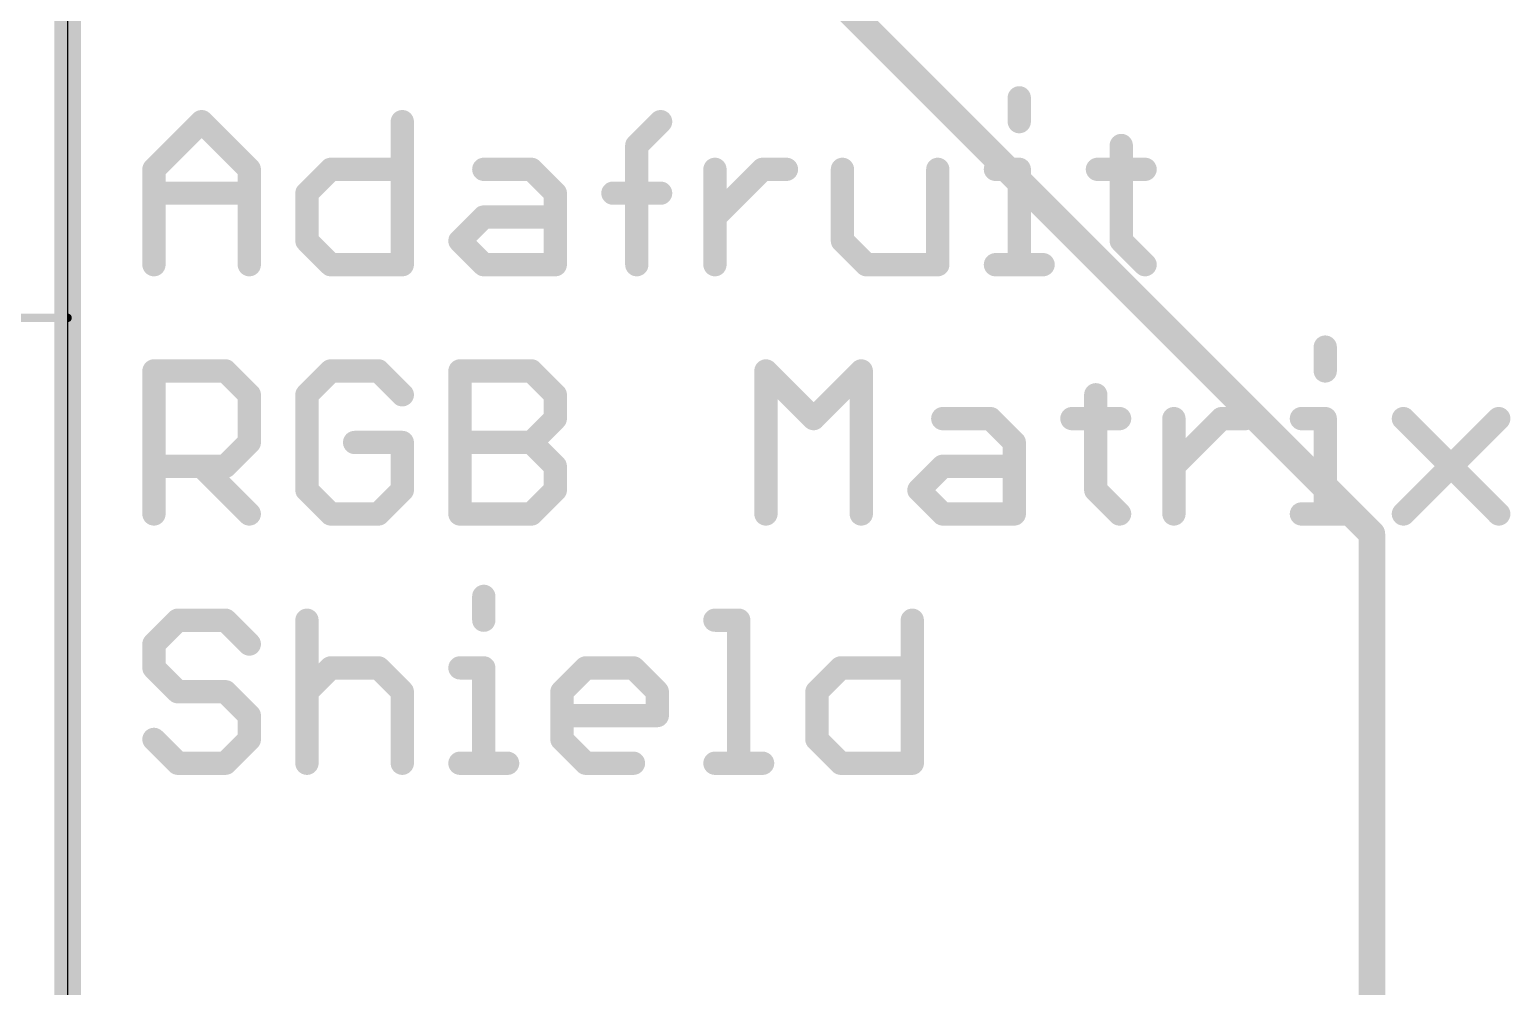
# Model space of a CAD drawing. Extents: x -15 to 76.8, y -9.1 to 59.1.
# Drawn here: x -0.58 to 22.06, y 29.79 to 44.41 of the extents above; entities that cross this region are included whole.
import ezdxf

# ---------------------------------------------------------------- set-up
doc = ezdxf.new("R2010")
doc.units = 0
for name, color, linetype in [('1', 12, 'CONTINUOUS'), ('16', 5, 'CONTINUOUS'), ('20', 53, 'CONTINUOUS'), ('21', 40, 'CONTINUOUS'), ('47', 253, 'CONTINUOUS'), ('51', 253, 'CONTINUOUS')]:
    doc.layers.add(name, color=color, linetype=linetype)

msp = doc.modelspace()

# ---------------------------------------------------------------- linework, layer by layer
at = {"layer": '1', "const_width": 0.4064}
msp.add_lwpolyline([(0, 0), (0, 53.34)], dxfattribs=at)
at = {"layer": '16', "const_width": 0.4064}
for points in [[(0, 0), (0, 53.34)], [(19.939, 36.703), (11.557, 45.085)], [(19.939, 13.335), (19.939, 36.703)]]:
    msp.add_lwpolyline(points, dxfattribs=at)
at = {"layer": '16', "const_width": 0.2032}
for points in [[(20.0406, 36.703, 1), (19.8374, 36.703)], [(19.8672, 36.6312, 1), (20.0108, 36.7748)]]:
    msp.add_lwpolyline(points, format="xyb", dxfattribs=at)
at = {"layer": '20'}
msp.add_line((0, 53.34), (0, 0), dxfattribs=at)
at = {"layer": '21', "const_width": 0.3556}
for points in [[(14.5486, 43.3684), (14.5486, 43.0041)], [(1.3208, 42.2753), (2.0496, 43.0041)], [(2.0496, 43.0041), (2.7783, 42.2753)], [(5.1171, 43.0041), (5.1171, 40.8178)], [(8.7016, 42.6397), (9.0659, 43.0041)], [(8.7016, 40.8178), (8.7016, 42.6397)], [(16.1078, 42.6397), (16.1078, 41.1822)], [(1.3208, 40.8178), (1.3208, 42.2753)], [(2.7783, 42.2753), (2.7783, 40.8178)], [(3.6596, 41.9109), (4.024, 42.2753)], [(4.024, 42.2753), (5.1171, 42.2753)], [(6.3628, 42.2753), (7.0915, 42.2753)], [(7.0915, 42.2753), (7.4559, 41.9109)], [(9.8964, 40.8178), (9.8964, 42.2753)], [(9.8964, 41.5466), (10.6251, 42.2753)], [(10.6251, 42.2753), (10.9895, 42.2753)], [(11.8454, 42.2753), (11.8454, 41.1822)], [(13.3029, 40.8178), (13.3029, 42.2753)], [(14.1842, 42.2753), (14.5486, 42.2753)], [(14.5486, 42.2753), (14.5486, 40.8178)], [(15.7434, 42.2753), (16.4721, 42.2753)], [(1.3208, 41.9109), (2.7783, 41.9109)], [(3.6596, 41.1822), (3.6596, 41.9109)], [(7.4559, 41.9109), (7.4559, 40.8178)], [(8.3372, 41.9109), (9.0659, 41.9109)], [(5.9984, 41.1822), (6.3628, 41.5466)], [(6.3628, 41.5466), (7.4559, 41.5466)], [(4.024, 40.8178), (3.6596, 41.1822)], [(6.3628, 40.8178), (5.9984, 41.1822)], [(11.8454, 41.1822), (12.2098, 40.8178)], [(16.1078, 41.1822), (16.4721, 40.8178)], [(5.1171, 40.8178), (4.024, 40.8178)], [(7.4559, 40.8178), (6.3628, 40.8178)], [(12.2098, 40.8178), (13.3029, 40.8178)], [(14.1842, 40.8178), (14.9129, 40.8178)], [(19.2262, 39.5584), (19.2262, 39.1941)], [(1.3208, 37.0078), (1.3208, 39.1941)], [(1.3208, 39.1941), (2.4139, 39.1941)], [(2.4139, 39.1941), (2.7783, 38.8297)], [(4.024, 39.1941), (3.6596, 38.8297)], [(4.7527, 39.1941), (4.024, 39.1941)], [(5.1171, 38.8297), (4.7527, 39.1941)], [(5.9984, 37.0078), (5.9984, 39.1941)], [(5.9984, 39.1941), (7.0915, 39.1941)], [(7.0915, 39.1941), (7.4559, 38.8297)], [(10.676, 37.0078), (10.676, 39.1941)], [(10.676, 39.1941), (11.4047, 38.4653)], [(11.4047, 38.4653), (12.1335, 39.1941)], [(12.1335, 39.1941), (12.1335, 37.0078)], [(2.7783, 38.8297), (2.7783, 38.1009)], [(3.6596, 38.8297), (3.6596, 37.3722)], [(7.4559, 38.8297), (7.4559, 38.4653)], [(15.718, 38.8297), (15.718, 37.3722)], [(7.4559, 38.4653), (7.0915, 38.1009)], [(13.3792, 38.4653), (14.1079, 38.4653)], [(14.1079, 38.4653), (14.4723, 38.1009)], [(15.3536, 38.4653), (16.0823, 38.4653)], [(16.9128, 37.0078), (16.9128, 38.4653)], [(16.9128, 37.7366), (17.6415, 38.4653)], [(17.6415, 38.4653), (18.0059, 38.4653)], [(18.8618, 38.4653), (19.2262, 38.4653)], [(19.2262, 38.4653), (19.2262, 37.0078)], [(20.421, 38.4653), (21.8785, 37.0078)], [(20.421, 37.0078), (21.8785, 38.4653)], [(2.7783, 38.1009), (2.4139, 37.7366)], [(5.1171, 38.1009), (4.3883, 38.1009)], [(5.1171, 37.3722), (5.1171, 38.1009)], [(5.9984, 38.1009), (7.0915, 38.1009)], [(7.0915, 38.1009), (7.4559, 37.7366)], [(14.4723, 38.1009), (14.4723, 37.0078)], [(2.4139, 37.7366), (1.3208, 37.7366)], [(2.0496, 37.7366), (2.7783, 37.0078)], [(7.4559, 37.7366), (7.4559, 37.3722)], [(13.0148, 37.3722), (13.3792, 37.7366)], [(13.3792, 37.7366), (14.4723, 37.7366)], [(3.6596, 37.3722), (4.024, 37.0078)], [(4.7527, 37.0078), (5.1171, 37.3722)], [(7.4559, 37.3722), (7.0915, 37.0078)], [(13.3792, 37.0078), (13.0148, 37.3722)], [(15.718, 37.3722), (16.0823, 37.0078)], [(4.024, 37.0078), (4.7527, 37.0078)], [(7.0915, 37.0078), (5.9984, 37.0078)], [(14.4723, 37.0078), (13.3792, 37.0078)], [(18.8618, 37.0078), (19.5905, 37.0078)], [(6.3628, 35.7484), (6.3628, 35.3841)], [(1.6852, 35.3841), (1.3208, 35.0197)], [(2.4139, 35.3841), (1.6852, 35.3841)], [(2.7783, 35.0197), (2.4139, 35.3841)], [(3.6596, 35.3841), (3.6596, 33.1978)], [(9.8964, 35.3841), (10.2608, 35.3841)], [(10.2608, 35.3841), (10.2608, 33.1978)], [(12.9131, 35.3841), (12.9131, 33.1978)], [(1.3208, 35.0197), (1.3208, 34.6553)], [(1.3208, 34.6553), (1.6852, 34.2909)], [(3.6596, 34.2909), (4.024, 34.6553)], [(4.024, 34.6553), (4.7527, 34.6553)], [(4.7527, 34.6553), (5.1171, 34.2909)], [(5.9984, 34.6553), (6.3628, 34.6553)], [(6.3628, 34.6553), (6.3628, 33.1978)], [(7.5576, 34.2909), (7.922, 34.6553)], [(7.922, 34.6553), (8.6507, 34.6553)], [(8.6507, 34.6553), (9.0151, 34.2909)], [(11.4556, 34.2909), (11.82, 34.6553)], [(11.82, 34.6553), (12.9131, 34.6553)], [(1.6852, 34.2909), (2.4139, 34.2909)], [(2.4139, 34.2909), (2.7783, 33.9266)], [(5.1171, 34.2909), (5.1171, 33.1978)], [(7.5576, 33.5622), (7.5576, 34.2909)], [(9.0151, 34.2909), (9.0151, 33.9266)], [(11.4556, 33.5622), (11.4556, 34.2909)], [(2.7783, 33.9266), (2.7783, 33.5622)], [(9.0151, 33.9266), (7.5576, 33.9266)], [(1.6852, 33.1978), (1.3208, 33.5622)], [(2.7783, 33.5622), (2.4139, 33.1978)], [(7.922, 33.1978), (7.5576, 33.5622)], [(11.82, 33.1978), (11.4556, 33.5622)], [(2.4139, 33.1978), (1.6852, 33.1978)], [(5.9984, 33.1978), (6.7271, 33.1978)], [(8.6507, 33.1978), (7.922, 33.1978)], [(9.8964, 33.1978), (10.6251, 33.1978)], [(12.9131, 33.1978), (11.82, 33.1978)]]:
    msp.add_lwpolyline(points, dxfattribs=at)
at = {"layer": '21', "const_width": 0.1778}
for points in [[(14.6375, 43.3684, 1), (14.4597, 43.3684)], [(2.1124, 43.0669, 1), (1.9867, 42.9412)], [(2.1124, 42.9412, 1), (1.9867, 43.0669)], [(5.206, 43.0041, 1), (5.0282, 43.0041)], [(9.1288, 42.9412, 1), (9.0031, 43.0669)], [(14.4597, 43.0041, 1), (14.6375, 43.0041)], [(8.7905, 42.6397, 1), (8.6127, 42.6397)], [(8.6387, 42.7025, 1), (8.7644, 42.5768)], [(16.1967, 42.6397, 1), (16.0189, 42.6397)], [(1.2579, 42.3382, 1), (1.3837, 42.2124)], [(1.4097, 42.2753, 1), (1.2319, 42.2753)], [(2.8672, 42.2753, 1), (2.6894, 42.2753)], [(2.7154, 42.2124, 1), (2.8412, 42.3382)], [(4.024, 42.3642, 1), (4.024, 42.1864)], [(4.0868, 42.2124, 1), (3.9611, 42.3382)], [(5.1171, 42.1864, 1), (5.1171, 42.3642)], [(6.3628, 42.3642, 1), (6.3628, 42.1864)], [(7.1544, 42.3382, 1), (7.0287, 42.2124)], [(7.0915, 42.1864, 1), (7.0915, 42.3642)], [(9.9853, 42.2753, 1), (9.8075, 42.2753)], [(10.6251, 42.3642, 1), (10.6251, 42.1864)], [(10.688, 42.2124, 1), (10.5623, 42.3382)], [(10.9895, 42.1864, 1), (10.9895, 42.3642)], [(11.9343, 42.2753, 1), (11.7565, 42.2753)], [(13.3918, 42.2753, 1), (13.214, 42.2753)], [(14.1842, 42.3642, 1), (14.1842, 42.1864)], [(14.6375, 42.2753, 1), (14.4597, 42.2753)], [(14.5486, 42.1864, 1), (14.5486, 42.3642)], [(15.7434, 42.3642, 1), (15.7434, 42.1864)], [(16.4721, 42.1864, 1), (16.4721, 42.3642)], [(1.3208, 41.9998, 1), (1.3208, 41.822)], [(2.7783, 41.822, 1), (2.7783, 41.9998)], [(3.7485, 41.9109, 1), (3.5707, 41.9109)], [(3.5967, 41.9738, 1), (3.7225, 41.8481)], [(7.5448, 41.9109, 1), (7.367, 41.9109)], [(7.393, 41.8481, 1), (7.5188, 41.9738)], [(8.3372, 41.9998, 1), (8.3372, 41.822)], [(9.0659, 41.822, 1), (9.0659, 41.9998)], [(6.3628, 41.6355, 1), (6.3628, 41.4577)], [(6.4256, 41.4837, 1), (6.2999, 41.6094)], [(7.4559, 41.4577, 1), (7.4559, 41.6355)], [(9.8335, 41.6094, 1), (9.9592, 41.4837)], [(3.7225, 41.245, 1), (3.5967, 41.1193)], [(3.5707, 41.1822, 1), (3.7485, 41.1822)], [(6.0613, 41.245, 1), (5.9355, 41.1193)], [(5.9355, 41.245, 1), (6.0613, 41.1193)], [(11.9082, 41.245, 1), (11.7825, 41.1193)], [(11.7565, 41.1822, 1), (11.9343, 41.1822)], [(16.1706, 41.245, 1), (16.0449, 41.1193)], [(16.0189, 41.1822, 1), (16.1967, 41.1822)], [(4.024, 40.9067, 1), (4.024, 40.7289)], [(5.1171, 40.7289, 1), (5.1171, 40.9067)], [(6.3628, 40.9067, 1), (6.3628, 40.7289)], [(7.4559, 40.7289, 1), (7.4559, 40.9067)], [(12.2098, 40.9067, 1), (12.2098, 40.7289)], [(13.3029, 40.7289, 1), (13.3029, 40.9067)], [(14.1842, 40.9067, 1), (14.1842, 40.7289)], [(14.9129, 40.7289, 1), (14.9129, 40.9067)], [(1.2319, 40.8178, 1), (1.4097, 40.8178)], [(2.6894, 40.8178, 1), (2.8672, 40.8178)], [(3.9611, 40.7549, 1), (4.0868, 40.8807)], [(5.0282, 40.8178, 1), (5.206, 40.8178)], [(6.2999, 40.7549, 1), (6.4256, 40.8807)], [(7.367, 40.8178, 1), (7.5448, 40.8178)], [(8.6127, 40.8178, 1), (8.7905, 40.8178)], [(9.8075, 40.8178, 1), (9.9853, 40.8178)], [(12.1469, 40.7549, 1), (12.2726, 40.8807)], [(13.214, 40.8178, 1), (13.3918, 40.8178)], [(14.4597, 40.8178, 1), (14.6375, 40.8178)], [(16.4093, 40.7549, 1), (16.535, 40.8807)], [(19.315, 39.5584, 1), (19.1373, 39.5584)], [(1.4097, 39.1941, 1), (1.2319, 39.1941)], [(1.3208, 39.283, 1), (1.3208, 39.1052)], [(2.4768, 39.2569, 1), (2.3511, 39.1312)], [(2.4139, 39.1052, 1), (2.4139, 39.283)], [(4.024, 39.283, 1), (4.024, 39.1052)], [(4.0868, 39.1312, 1), (3.9611, 39.2569)], [(4.8156, 39.2569, 1), (4.6899, 39.1312)], [(4.7527, 39.1052, 1), (4.7527, 39.283)], [(6.0873, 39.1941, 1), (5.9095, 39.1941)], [(5.9984, 39.283, 1), (5.9984, 39.1052)], [(7.1544, 39.2569, 1), (7.0287, 39.1312)], [(7.0915, 39.1052, 1), (7.0915, 39.283)], [(10.7649, 39.1941, 1), (10.5871, 39.1941)], [(10.7388, 39.2569, 1), (10.6131, 39.1312)], [(12.2224, 39.1941, 1), (12.0446, 39.1941)], [(12.1964, 39.1312, 1), (12.0706, 39.2569)], [(19.1373, 39.1941, 1), (19.315, 39.1941)], [(2.8672, 38.8297, 1), (2.6894, 38.8297)], [(2.7154, 38.7668, 1), (2.8412, 38.8925)], [(3.7485, 38.8297, 1), (3.5707, 38.8297)], [(3.5967, 38.8925, 1), (3.7225, 38.7668)], [(5.0542, 38.7668, 1), (5.18, 38.8925)], [(7.5448, 38.8297, 1), (7.367, 38.8297)], [(7.393, 38.7668, 1), (7.5188, 38.8925)], [(15.8069, 38.8297, 1), (15.6291, 38.8297)], [(7.367, 38.4653, 1), (7.5448, 38.4653)], [(7.5188, 38.4024, 1), (7.393, 38.5282)], [(11.3419, 38.5282, 1), (11.4676, 38.4024)], [(11.3419, 38.4024, 1), (11.4676, 38.5282)], [(13.3792, 38.5542, 1), (13.3792, 38.3764)], [(14.1708, 38.5282, 1), (14.0451, 38.4024)], [(14.1079, 38.3764, 1), (14.1079, 38.5542)], [(15.3536, 38.5542, 1), (15.3536, 38.3764)], [(16.0823, 38.3764, 1), (16.0823, 38.5542)], [(17.0017, 38.4653, 1), (16.8239, 38.4653)], [(17.6415, 38.5542, 1), (17.6415, 38.3764)], [(17.7044, 38.4024, 1), (17.5787, 38.5282)], [(18.0059, 38.3764, 1), (18.0059, 38.5542)], [(18.8618, 38.5542, 1), (18.8618, 38.3764)], [(19.315, 38.4653, 1), (19.1373, 38.4653)], [(19.2262, 38.3764, 1), (19.2262, 38.5542)], [(20.4838, 38.5282, 1), (20.3581, 38.4024)], [(21.9413, 38.4024, 1), (21.8156, 38.5282)], [(2.8412, 38.0381, 1), (2.7154, 38.1638)], [(4.3883, 38.1898, 1), (4.3883, 38.012)], [(5.206, 38.1009, 1), (5.0282, 38.1009)], [(5.1171, 38.012, 1), (5.1171, 38.1898)], [(5.9984, 38.1898, 1), (5.9984, 38.012)], [(7.1544, 38.1638, 1), (7.0287, 38.0381)], [(7.0915, 38.012, 1), (7.0915, 38.1898)], [(14.5612, 38.1009, 1), (14.3834, 38.1009)], [(2.6894, 38.1009, 1), (2.8672, 38.1009)], [(7.0287, 38.1638, 1), (7.1544, 38.0381)], [(14.4094, 38.0381, 1), (14.5352, 38.1638)], [(1.3208, 37.8255, 1), (1.3208, 37.6477)], [(2.1124, 37.7994, 1), (1.9867, 37.6737)], [(2.3511, 37.7994, 1), (2.4768, 37.6737)], [(2.4139, 37.6477, 1), (2.4139, 37.8255)], [(7.5448, 37.7366, 1), (7.367, 37.7366)], [(7.393, 37.6737, 1), (7.5188, 37.7994)], [(13.3792, 37.8255, 1), (13.3792, 37.6477)], [(13.442, 37.6737, 1), (13.3163, 37.7994)], [(14.4723, 37.6477, 1), (14.4723, 37.8255)], [(16.8499, 37.7994, 1), (16.9756, 37.6737)], [(3.7225, 37.435, 1), (3.5967, 37.3093)], [(3.5707, 37.3722, 1), (3.7485, 37.3722)], [(5.0282, 37.3722, 1), (5.206, 37.3722)], [(5.18, 37.3093, 1), (5.0542, 37.435)], [(7.367, 37.3722, 1), (7.5448, 37.3722)], [(7.5188, 37.3093, 1), (7.393, 37.435)], [(13.0776, 37.435, 1), (12.9519, 37.3093)], [(12.9519, 37.435, 1), (13.0776, 37.3093)], [(15.7808, 37.435, 1), (15.6551, 37.3093)], [(15.6291, 37.3722, 1), (15.8069, 37.3722)], [(2.7154, 36.9449, 1), (2.8412, 37.0707)], [(4.024, 37.0967, 1), (4.024, 36.9189)], [(3.9611, 36.9449, 1), (4.0868, 37.0707)], [(4.6899, 37.0707, 1), (4.8156, 36.9449)], [(4.7527, 36.9189, 1), (4.7527, 37.0967)], [(5.9984, 37.0967, 1), (5.9984, 36.9189)], [(7.0287, 37.0707, 1), (7.1544, 36.9449)], [(7.0915, 36.9189, 1), (7.0915, 37.0967)], [(13.3792, 37.0967, 1), (13.3792, 36.9189)], [(13.3163, 36.9449, 1), (13.442, 37.0707)], [(14.4723, 36.9189, 1), (14.4723, 37.0967)], [(16.0195, 36.9449, 1), (16.1452, 37.0707)], [(18.8618, 37.0967, 1), (18.8618, 36.9189)], [(19.5905, 36.9189, 1), (19.5905, 37.0967)], [(20.3581, 37.0707, 1), (20.4838, 36.9449)], [(21.8156, 36.9449, 1), (21.9413, 37.0707)], [(1.2319, 37.0078, 1), (1.4097, 37.0078)], [(5.9095, 37.0078, 1), (6.0873, 37.0078)], [(10.5871, 37.0078, 1), (10.7649, 37.0078)], [(12.0446, 37.0078, 1), (12.2224, 37.0078)], [(14.3834, 37.0078, 1), (14.5612, 37.0078)], [(16.8239, 37.0078, 1), (17.0017, 37.0078)], [(19.1373, 37.0078, 1), (19.315, 37.0078)], [(6.4517, 35.7484, 1), (6.2739, 35.7484)], [(1.6852, 35.473, 1), (1.6852, 35.2952)], [(1.748, 35.3212, 1), (1.6223, 35.4469)], [(2.4768, 35.4469, 1), (2.3511, 35.3212)], [(2.4139, 35.2952, 1), (2.4139, 35.473)], [(3.7485, 35.3841, 1), (3.5707, 35.3841)], [(9.8964, 35.473, 1), (9.8964, 35.2952)], [(10.3497, 35.3841, 1), (10.1719, 35.3841)], [(10.2608, 35.2952, 1), (10.2608, 35.473)], [(13.002, 35.3841, 1), (12.8242, 35.3841)], [(6.2739, 35.3841, 1), (6.4517, 35.3841)], [(1.4097, 35.0197, 1), (1.2319, 35.0197)], [(1.2579, 35.0825, 1), (1.3837, 34.9568)], [(2.7154, 34.9568, 1), (2.8412, 35.0825)], [(1.3837, 34.7182, 1), (1.2579, 34.5924)], [(1.2319, 34.6553, 1), (1.4097, 34.6553)], [(4.024, 34.7442, 1), (4.024, 34.5664)], [(4.0868, 34.5924, 1), (3.9611, 34.7182)], [(4.8156, 34.7182, 1), (4.6899, 34.5924)], [(4.7527, 34.5664, 1), (4.7527, 34.7442)], [(5.9984, 34.7442, 1), (5.9984, 34.5664)], [(6.4517, 34.6553, 1), (6.2739, 34.6553)], [(6.3628, 34.5664, 1), (6.3628, 34.7442)], [(7.922, 34.7442, 1), (7.922, 34.5664)], [(7.9848, 34.5924, 1), (7.8591, 34.7182)], [(8.7136, 34.7182, 1), (8.5879, 34.5924)], [(8.6507, 34.5664, 1), (8.6507, 34.7442)], [(11.82, 34.7442, 1), (11.82, 34.5664)], [(11.8828, 34.5924, 1), (11.7571, 34.7182)], [(12.9131, 34.5664, 1), (12.9131, 34.7442)], [(1.6852, 34.3798, 1), (1.6852, 34.202)], [(1.6223, 34.2281, 1), (1.748, 34.3538)], [(2.4768, 34.3538, 1), (2.3511, 34.2281)], [(2.4139, 34.202, 1), (2.4139, 34.3798)], [(3.5967, 34.3538, 1), (3.7225, 34.2281)], [(5.206, 34.2909, 1), (5.0282, 34.2909)], [(5.0542, 34.2281, 1), (5.18, 34.3538)], [(7.6465, 34.2909, 1), (7.4687, 34.2909)], [(7.4947, 34.3538, 1), (7.6205, 34.2281)], [(9.104, 34.2909, 1), (8.9262, 34.2909)], [(8.9522, 34.2281, 1), (9.078, 34.3538)], [(11.5445, 34.2909, 1), (11.3667, 34.2909)], [(11.3927, 34.3538, 1), (11.5184, 34.2281)], [(2.8672, 33.9266, 1), (2.6894, 33.9266)], [(2.7154, 33.8637, 1), (2.8412, 33.9894)], [(7.5576, 34.0155, 1), (7.5576, 33.8377)], [(8.9262, 33.9266, 1), (9.104, 33.9266)], [(9.0151, 33.8377, 1), (9.0151, 34.0155)], [(1.3837, 33.625, 1), (1.2579, 33.4993)], [(2.8412, 33.4993, 1), (2.7154, 33.625)], [(7.6205, 33.625, 1), (7.4947, 33.4993)], [(11.5184, 33.625, 1), (11.3927, 33.4993)], [(2.6894, 33.5622, 1), (2.8672, 33.5622)], [(7.4687, 33.5622, 1), (7.6465, 33.5622)], [(11.3667, 33.5622, 1), (11.5445, 33.5622)], [(1.6852, 33.2867, 1), (1.6852, 33.1089)], [(1.6223, 33.1349, 1), (1.748, 33.2607)], [(2.3511, 33.2607, 1), (2.4768, 33.1349)], [(2.4139, 33.1089, 1), (2.4139, 33.2867)], [(3.5707, 33.1978, 1), (3.7485, 33.1978)], [(5.0282, 33.1978, 1), (5.206, 33.1978)], [(5.9984, 33.2867, 1), (5.9984, 33.1089)], [(6.2739, 33.1978, 1), (6.4517, 33.1978)], [(6.7271, 33.1089, 1), (6.7271, 33.2867)], [(7.922, 33.2867, 1), (7.922, 33.1089)], [(7.8591, 33.1349, 1), (7.9848, 33.2607)], [(8.6507, 33.1089, 1), (8.6507, 33.2867)], [(9.8964, 33.2867, 1), (9.8964, 33.1089)], [(10.1719, 33.1978, 1), (10.3497, 33.1978)], [(10.6251, 33.1089, 1), (10.6251, 33.2867)], [(11.82, 33.2867, 1), (11.82, 33.1089)], [(11.7571, 33.1349, 1), (11.8828, 33.2607)], [(12.8242, 33.1978, 1), (13.002, 33.1978)], [(12.9131, 33.1089, 1), (12.9131, 33.2867)]]:
    msp.add_lwpolyline(points, format="xyb", dxfattribs=at)
at = {"layer": '47', "const_width": 0.13}
msp.add_lwpolyline([(0, 40.005), (-6.014, 40.005)], dxfattribs=at)
at = {"layer": '47', "const_width": 0.065}
msp.add_lwpolyline([(0, 39.9725, 1), (0, 40.0375)], format="xyb", dxfattribs=at)
at = {"layer": '51'}
msp.add_line((0, 53.34), (0, 0), dxfattribs=at)

doc.saveas('drawing.dxf')
